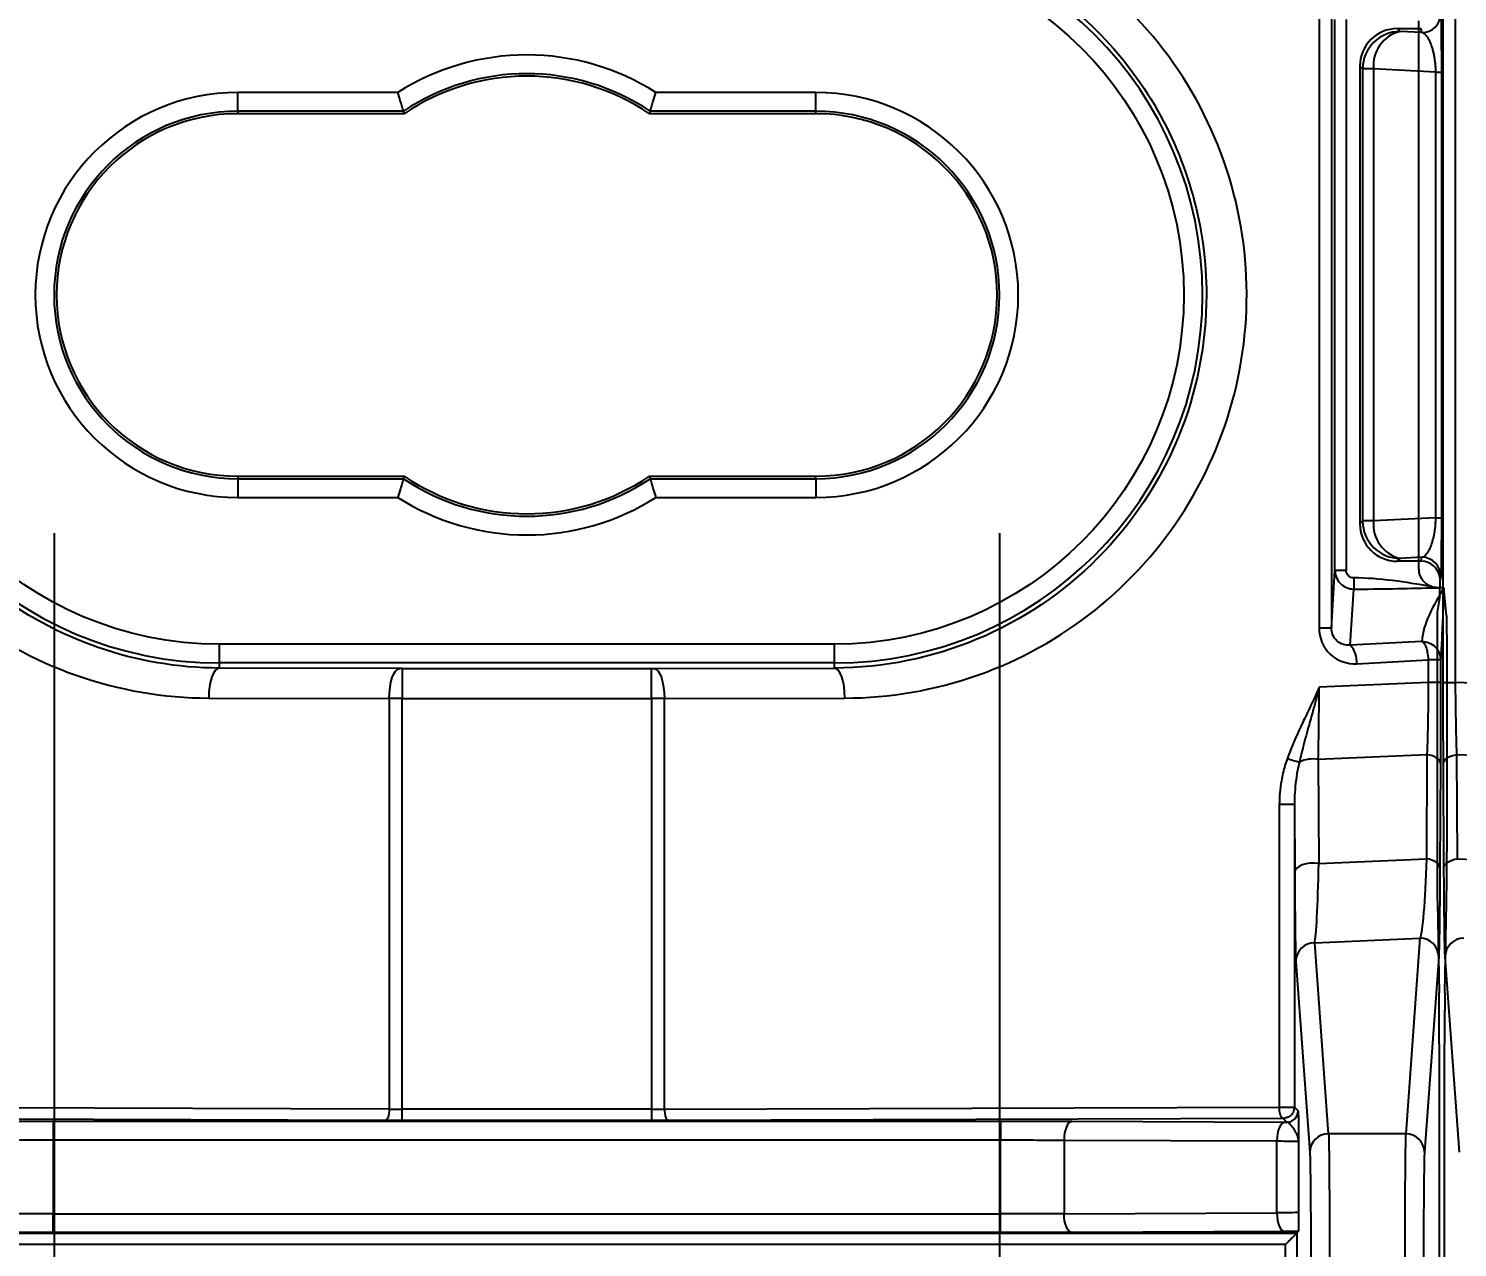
# Model space of a CAD drawing. Header units: inches. Extents: x 897.4 to 914.4, y -8.5 to 2.5.
# Drawn here: x 901.673 to 902.422, y -0.677 to -0.038 of the extents above; entities that cross this region are included whole.
import ezdxf

# ---------------------------------------------------------------- set-up
doc = ezdxf.new("R2010")
doc.units = ezdxf.units.IN
doc.header["$LTSCALE"] = 4
doc.header["$MEASUREMENT"] = 0
doc.layers.get('0').update_dxf_attribs({"linetype": 'CONTINUOUS'})
doc.layers.get('DEFPOINTS').update_dxf_attribs({"linetype": 'CONTINUOUS'})
doc.layers.add('DIMENSIONS', color=140, linetype='CONTINUOUS')
doc.styles.get("Standard").update_dxf_attribs({"font": 'romans.shx'})
doc.dimstyles.get("Standard").update_dxf_attribs({"dimtxt": 0.15, "dimasz": 0.18, "dimexe": 0.0625, "dimexo": 0.125, "dimgap": 0.0625, "dimtad": 0, "dimtih": 1, "dimtoh": 1, "dimzin": 0, "dimdsep": 46, "dimtxsty": 'Standard', "dimcen": 0.09, "dimadec": 0, "dimazin": 0, "dimtfac": 1, "dimtofl": 0, "dimtmove": 0, "dimatfit": 3, "dimfxl": 1, "dimtolj": 1, "dimtzin": 0, "dimarcsym": 0})

# ---------------------------------------------------------------- blocks, each defined once
blk = doc.blocks.new('*D10')
at = {"layer": 'DEFPOINTS', "color": 0}
for p in [(901.78238, -0.08265), (901.02507, -0.27281), (901.78238, -0.27281)]:
    blk.add_point(p, dxfattribs=at)
at = {"layer": 'DIMENSIONS', "color": 0, "lineweight": -2}
for p, q in [((901.02507, 0.09735), (901.02507, 0.27735)), ((901.65738, -0.08265), (900.96257, -0.08265)), ((901.65738, -0.27281), (900.96257, -0.27281)), ((901.02507, -0.45281), (901.02507, -0.63281)), ((901.02507, -0.63281), (900.84507, -0.63281))]:
    blk.add_line(p, q, dxfattribs=at)
at = {"layer": 'DIMENSIONS', "color": 0}
for points in [[(900.99507, 0.09735), (901.05507, 0.09735), (901.02507, -0.08265)], [(900.99507, -0.45281), (901.05507, -0.45281), (901.02507, -0.27281)]]:
    blk.add_solid(points, dxfattribs=at)
at = {"layer": 'DIMENSIONS', "color": 0, "char_height": 0.15, "attachment_point": 5}
for s, insert in [('\\A1;0.19', (900.53615, -0.49531)), ('\\A1;[4.8]', (900.53615, -0.8096))]:
    blk.add_mtext(s, dxfattribs=dict(at, insert=insert))
blk = doc.blocks.new('*D13')
at = {"layer": 'DEFPOINTS', "color": 0}
for p in [(901.68601, -0.17773), (902.1819, -0.17773), (901.68601, -2.29483)]:
    blk.add_point(p, dxfattribs=at)
at = {"layer": 'DIMENSIONS', "color": 0, "lineweight": -2}
for p, q in [((901.68601, -0.30273), (901.68601, -2.35733)), ((902.1819, -0.30273), (902.1819, -2.35733)), ((901.86601, -2.29483), (902.0019, -2.29483)), ((902.1819, -2.29483), (902.3619, -2.29483))]:
    blk.add_line(p, q, dxfattribs=at)
at = {"layer": 'DIMENSIONS', "color": 0}
for points in [[(901.86601, -2.26483), (901.86601, -2.32483), (901.68601, -2.29483)], [(902.0019, -2.26483), (902.0019, -2.32483), (902.1819, -2.29483)]]:
    blk.add_solid(points, dxfattribs=at)
at = {"layer": 'DIMENSIONS', "color": 0, "insert": (902.83154, -2.29483), "char_height": 0.15, "attachment_point": 5}
blk.add_mtext('\\A1;0.50\\P [12.6]', dxfattribs=at)

msp = doc.modelspace()

# ---------------------------------------------------------------- linework, layer by layer
for p, q in [((902.4146, -0.38098), (902.4146, 0.02552)), ((902.42108, -0.38098), (902.42108, 0.02552)), ((902.3495, -0.00314), (902.3495, -0.35231)), ((902.35597, -0.00314), (902.35597, -0.35231)), ((902.3578, -0.32218), (902.3578, -0.03327)), ((902.3637, -0.03327), (902.3637, -0.32218)), ((902.40186, -0.32144), (902.40186, -0.03402)), ((902.39048, -0.03804), (902.40308, -0.03801)), ((902.39048, -0.03804), (902.39198, -0.03953)), ((902.40343, -0.04013), (902.39198, -0.03953)), ((902.40343, -0.04013), (902.40308, -0.03801)), ((902.37086, -0.05773), (902.37232, -0.05919)), ((902.37086, -0.05773), (902.37086, -0.29773)), ((902.37806, -0.05919), (902.37232, -0.05919)), ((902.37232, -0.05919), (902.37232, -0.29626)), ((902.41075, -0.0609), (902.37806, -0.05919)), ((902.37806, -0.05919), (902.37806, -0.29626)), ((902.41075, -0.29455), (902.41075, -0.0609)), ((902.41075, -0.0609), (902.41363, -0.0609)), ((902.41363, -0.0609), (902.41363, -0.29455)), ((901.86636, -0.07151), (901.78238, -0.07151)), ((901.78238, -0.08136), (901.78238, -0.07151)), ((902.08553, -0.07151), (902.00155, -0.07151)), ((902.08553, -0.08136), (902.08553, -0.07151)), ((901.86929, -0.08136), (901.78238, -0.08136)), ((901.78238, -0.08136), (901.78238, -0.08265)), ((901.86968, -0.08265), (901.86929, -0.08136)), ((901.99862, -0.08136), (901.99822, -0.08265)), ((902.08553, -0.08136), (901.99862, -0.08136)), ((902.08553, -0.08265), (902.08553, -0.08136)), ((901.86968, -0.08265), (901.78238, -0.08265)), ((902.08553, -0.08265), (901.99822, -0.08265)), ((901.78238, -0.27281), (901.78238, -0.2741)), ((901.78238, -0.27281), (901.86968, -0.27281)), ((901.78238, -0.2741), (901.78238, -0.28394)), ((901.78238, -0.2741), (901.86929, -0.2741)), ((901.86929, -0.2741), (901.86968, -0.27281)), ((901.99822, -0.27281), (901.99862, -0.2741)), ((901.99822, -0.27281), (902.08553, -0.27281)), ((901.99862, -0.2741), (902.08553, -0.2741)), ((902.08553, -0.2741), (902.08553, -0.27281)), ((902.08553, -0.2741), (902.08553, -0.28394)), ((901.78238, -0.28394), (901.86636, -0.28394)), ((902.00155, -0.28394), (902.08553, -0.28394)), ((902.37086, -0.29773), (902.37232, -0.29626)), ((902.37806, -0.29626), (902.37232, -0.29626)), ((902.41075, -0.29455), (902.37806, -0.29626)), ((902.41075, -0.29455), (902.41363, -0.29455)), ((902.35597, -0.35231), (902.3578, -0.32218)), ((902.3637, -0.32218), (902.3578, -0.32218)), ((902.39198, -0.31592), (902.39048, -0.31742)), ((902.40308, -0.31744), (902.39048, -0.31742)), ((902.40343, -0.31532), (902.39198, -0.31592)), ((902.40308, -0.31744), (902.40343, -0.31532)), ((902.36764, -0.32616), (902.36764, -0.332)), ((902.41328, -0.32515), (902.41292, -0.32732)), ((902.36586, -0.3614), (902.36764, -0.332)), ((902.40836, -0.33069), (902.40836, -0.33135)), ((902.41284, -0.33569), (902.41144, -0.34407)), ((902.41494, -0.33127), (902.41168, -0.33127)), ((902.4164, -0.34599), (902.41494, -0.33127)), ((902.3495, -0.35231), (902.35597, -0.35231)), ((902.4034, -0.35943), (902.36586, -0.3614)), ((902.41136, -0.3539), (902.41136, -0.46978)), ((902.41648, -0.35579), (902.41648, -0.46978)), ((901.77253, -0.36088), (901.77253, -0.37073)), ((902.09537, -0.36088), (901.77253, -0.36088)), ((902.09537, -0.37073), (902.09537, -0.36088)), ((901.77253, -0.37073), (901.77253, -0.37343)), ((902.09537, -0.37073), (901.77253, -0.37073)), ((901.86718, -0.37373), (901.77253, -0.37343)), ((901.86852, -0.37373), (901.99938, -0.37373)), ((901.86852, -0.37373), (901.86852, -0.38948)), ((901.99938, -0.38948), (901.99938, -0.37373)), ((902.00072, -0.37373), (902.09537, -0.37343)), ((902.09537, -0.37343), (902.09537, -0.37073)), ((902.36922, -0.37114), (902.40677, -0.36917)), ((902.40677, -0.36917), (902.40677, -0.38098)), ((902.41324, -0.36917), (902.40677, -0.36917)), ((902.41324, -0.36917), (902.41324, -0.38098)), ((902.40677, -0.38098), (902.34955, -0.38347)), ((902.41324, -0.38098), (902.40677, -0.38098)), ((902.4146, -0.38098), (902.42108, -0.38098)), ((902.4783, -0.38347), (902.42108, -0.38098)), ((901.76715, -0.38918), (901.86179, -0.38948)), ((901.86179, -0.38948), (901.86179, -0.60476)), ((901.86852, -0.60477), (901.86852, -0.38948)), ((901.86852, -0.38948), (901.99938, -0.38948)), ((901.99938, -0.38948), (901.99938, -0.60477)), ((902.00611, -0.38948), (902.10075, -0.38918)), ((902.00611, -0.60476), (902.00611, -0.38948)), ((902.40607, -0.41886), (902.34906, -0.42134)), ((902.40607, -0.41886), (902.4058, -0.47346)), ((902.42204, -0.47346), (902.42177, -0.41886)), ((902.47879, -0.42134), (902.42177, -0.41886)), ((902.34906, -0.42134), (902.34933, -0.47592)), ((902.41314, -0.42356), (902.41287, -0.47816)), ((902.41498, -0.47816), (902.4147, -0.42356)), ((902.32861, -0.44495), (902.32861, -0.60373)), ((902.33653, -0.44495), (902.32861, -0.44495)), ((902.33653, -0.44495), (902.33653, -0.60373)), ((902.33653, -0.44495), (902.33671, -0.48062)), ((902.34933, -0.47592), (902.4058, -0.47346)), ((902.42204, -0.47346), (902.47851, -0.47592)), ((902.41151, -0.49654), (902.41239, -0.54379)), ((902.41545, -0.54379), (902.41633, -0.49654)), ((902.34718, -0.51752), (902.40239, -0.51511)), ((902.40239, -0.51511), (902.39492, -0.61765)), ((902.35448, -0.61765), (902.34718, -0.51752)), ((902.33734, -0.52729), (902.34464, -0.62742)), ((902.41223, -0.52489), (902.40476, -0.62742)), ((902.42308, -0.62742), (902.41561, -0.52489)), ((902.41254, -0.57055), (902.41254, -0.96845)), ((902.4153, -0.96845), (902.4153, -0.57055)), ((901.86179, -0.60476), (901.53929, -0.60373)), ((901.86852, -0.61068), (901.86852, -0.60477)), ((901.99938, -0.60477), (901.86852, -0.60477)), ((901.99938, -0.60477), (901.99938, -0.61068)), ((902.00611, -0.60476), (902.32861, -0.60373)), ((902.32861, -0.60373), (902.33653, -0.60373)), ((902.33653, -0.60373), (902.33853, -0.60573)), ((901.85977, -0.61066), (901.53728, -0.60964)), ((901.68546, -0.6111), (902.18244, -0.6111)), ((901.68546, -0.6111), (901.68546, -0.62094)), ((901.99938, -0.61068), (901.86852, -0.61068)), ((902.33063, -0.60964), (902.00813, -0.61066)), ((902.18244, -0.6111), (902.18244, -0.62094)), ((902.21988, -0.61117), (902.33155, -0.61163)), ((902.33262, -0.61163), (902.33063, -0.60964)), ((902.33155, -0.61163), (902.33262, -0.61163)), ((901.68546, -0.62094), (901.68546, -0.65971)), ((901.68546, -0.62094), (902.18244, -0.62094)), ((902.18244, -0.65971), (902.18244, -0.62094)), ((902.21572, -0.62102), (902.32739, -0.62147)), ((902.21572, -0.62102), (902.21572, -0.65964)), ((902.32739, -0.65918), (902.32739, -0.62147)), ((902.33875, -0.6217), (902.33875, -0.65895)), ((902.39492, -0.61765), (902.35448, -0.61765)), ((902.21572, -0.65964), (902.32739, -0.65918)), ((901.68546, -0.66955), (901.68546, -0.65971)), ((901.68546, -0.65971), (902.18244, -0.65971)), ((902.18244, -0.66955), (902.18244, -0.65971)), ((901.53607, -0.6698), (902.33774, -0.6698)), ((902.18244, -0.66955), (901.68546, -0.66955)), ((902.33155, -0.66902), (902.21988, -0.66948)), ((902.33856, -0.66898), (902.33774, -0.6698)), ((902.33774, -0.6698), (902.33774, -1.01971)), ((902.33184, -0.67571), (901.53607, -0.67571)), ((902.33184, -1.01971), (902.33184, -0.67571))]:
    msp.add_line(p, q)
at = {"flags": 128}
for points in [[(901.77253, -0.37343), (901.77149, -0.37376), (901.77048, -0.37467), (901.76956, -0.37613), (901.76874, -0.37809), (901.76807, -0.38047), (901.76757, -0.38318), (901.76726, -0.38612), (901.76715, -0.38918)], [(901.86179, -0.38948), (901.8619, -0.38642), (901.86221, -0.38348), (901.86272, -0.38077), (901.86339, -0.37839), (901.8642, -0.37643), (901.86513, -0.37497), (901.86613, -0.37406), (901.86718, -0.37373)], [(902.00072, -0.37373), (902.00177, -0.37406), (902.00278, -0.37497), (902.0037, -0.37643), (902.00452, -0.37839), (902.00519, -0.38077), (902.00569, -0.38348), (902.006, -0.38642), (902.00611, -0.38948)], [(902.10075, -0.38918), (902.10064, -0.38612), (902.10033, -0.38318), (902.09983, -0.38047), (902.09916, -0.37809), (902.09835, -0.37613), (902.09742, -0.37467), (902.09641, -0.37376), (902.09537, -0.37343)], [(902.41314, -0.42356), (902.413, -0.42278), (902.41262, -0.42202), (902.412, -0.4213), (902.41116, -0.42063), (902.41011, -0.42004), (902.4089, -0.41954), (902.40754, -0.41914), (902.40607, -0.41886)], [(902.4147, -0.42356), (902.41484, -0.42278), (902.41522, -0.42202), (902.41584, -0.4213), (902.41669, -0.42063), (902.41773, -0.42004), (902.41894, -0.41954), (902.4203, -0.41914), (902.42177, -0.41886)], [(902.34933, -0.47592), (902.34709, -0.47573), (902.34483, -0.47581), (902.34265, -0.47615), (902.34069, -0.47672), (902.33903, -0.4775), (902.33778, -0.47844), (902.33699, -0.4795), (902.33671, -0.48062)], [(902.41287, -0.47816), (902.41273, -0.47738), (902.41235, -0.47662), (902.41172, -0.4759), (902.41088, -0.47523), (902.40984, -0.47464), (902.40862, -0.47414), (902.40727, -0.47374), (902.4058, -0.47346)], [(902.41498, -0.47816), (902.41511, -0.47738), (902.4155, -0.47662), (902.41612, -0.4759), (902.41696, -0.47523), (902.418, -0.47464), (902.41922, -0.47414), (902.42058, -0.47374), (902.42204, -0.47346)], [(901.86179, -0.60476), (901.86175, -0.60591), (901.86163, -0.60701), (901.86145, -0.60803), (901.86119, -0.60892), (901.86089, -0.60965), (901.86054, -0.6102), (901.86016, -0.61054), (901.85977, -0.61066)], [(902.00611, -0.60476), (902.00615, -0.60591), (902.00627, -0.60701), (902.00646, -0.60803), (902.00671, -0.60892), (902.00701, -0.60965), (902.00736, -0.6102), (902.00774, -0.61054), (902.00813, -0.61066)], [(902.21988, -0.61117), (902.21907, -0.61138), (902.21829, -0.61195), (902.21758, -0.61286), (902.21695, -0.61408), (902.21643, -0.61557), (902.21604, -0.61727), (902.2158, -0.61911), (902.21572, -0.62102)], [(902.33155, -0.61163), (902.33074, -0.61183), (902.32996, -0.6124), (902.32925, -0.61331), (902.32862, -0.61454), (902.3281, -0.61603), (902.32771, -0.61772), (902.32747, -0.61956), (902.32739, -0.62147)], [(902.32739, -0.65918), (902.32747, -0.66109), (902.32771, -0.66293), (902.3281, -0.66463), (902.32862, -0.66611), (902.32925, -0.66734), (902.32996, -0.66825), (902.33074, -0.66882), (902.33155, -0.66902)], [(902.21988, -0.66948), (902.21907, -0.66928), (902.21829, -0.66871), (902.21758, -0.66779), (902.21695, -0.66657), (902.21643, -0.66508), (902.21604, -0.66338), (902.2158, -0.66155), (902.21572, -0.65964)]]:
    msp.add_lwpolyline(points, dxfattribs=at)
for centre, radius, start, end in [((901.77253, -0.17773), 0.193, 90, 270), ((902.09537, -0.17773), 0.193, 270, 90), ((902.40344, -0.03029), 0.00984, 269.99231, 359.93101), ((902.39204, -0.05925), 0.01972, 90.18343, 179.81646), ((902.39637, -0.0574), 0.0184, 103.8066, 185.59037), ((901.93395, -0.17773), 0.11606, 56.13822, 123.86178), ((901.93395, -0.17773), 0.11477, 55.9428, 124.0572), ((901.78238, -0.17773), 0.09637, 90, 270), ((902.08553, -0.17773), 0.09637, 270, 90), ((901.78238, -0.17773), 0.09508, 90, 270), ((902.08553, -0.17773), 0.09508, 0, 90), ((902.08553, -0.17773), 0.09508, 270, 0), ((901.93395, -0.17773), 0.11606, 236.13822, 303.86178), ((901.93395, -0.17773), 0.11477, 235.9428, 304.0572), ((902.39204, -0.2962), 0.01972, 180.18365, 269.81646), ((902.39637, -0.29806), 0.0184, 174.40963, 256.1934), ((902.40344, -0.32516), 0.00984, 0.06905, 90.00742), ((902.35688, -0.36995), 0.0124, 354.50836, 43.6167), ((902.34727, -0.38622), 0.03738, 247.28708, 257.4401), ((902.34633, -0.43828), 0.01716, 80.87416, 114.7975), ((902.40241, -0.52493), 0.00982, 0.27341, 90.13251), ((902.42543, -0.52493), 0.00982, 89.86754, 179.72686), ((902.34716, -0.52734), 0.00982, 89.8674, 179.72673), ((902.33262, -0.60573), 0.00591, 270.00519, 359.99477), ((902.35445, -0.62747), 0.00982, 89.86738, 179.72674), ((902.39494, -0.62747), 0.00982, 0.27321, 90.13262)]:
    msp.add_arc(centre, radius, start, end)
for centre, major_axis, ratio, start_param, end_param in [((902.39054, -0.05775), (-0.00453, 0.01919), 0.997962, 6.053705, 7.621762), ((902.39054, -0.29771), (0.00453, 0.01919), 0.997962, 1.803016, 3.371073), ((902.40308, -0.3273), (-0.00336, 0.00927), 0.997866, 4.511272, 5.93383), ((902.41283, -0.32586), (0, 0.00984), 0.00873, 3.193969, 4.563873), ((902.41145, -0.3539), (0, 0.00984), 0.008727, 0.05236, 1.570796), ((902.4164, -0.35579), (0, 0.00984), 0.008727, 4.712389, 6.195919), ((902.41162, -0.46978), (0, 0.02953), 0.008727, 1.570796, 2.70526), ((902.41623, -0.46978), (0, 0.02953), 0.008727, 3.577925, 4.712389), ((902.41228, -0.57055), (0, 0.02953), 0.008727, 4.712389, 5.846853), ((902.41556, -0.57055), (0, 0.02953), 0.008727, 0.436332, 1.570796)]:
    msp.add_ellipse(centre, major_axis=major_axis, ratio=ratio, start_param=start_param, end_param=end_param)
for points, knots in [([(901.67466, 0.0121), (901.65345, 0.00168), (901.634, -0.01231), (901.60078, -0.04594), (901.58702, -0.06555), (901.56672, -0.10823), (901.56018, -0.13129), (901.55505, -0.17827), (901.55646, -0.20219), (901.56708, -0.24825), (901.57628, -0.27037), (901.60146, -0.31037), (901.61742, -0.32824), (901.65436, -0.35772), (901.67532, -0.36934), (901.7199, -0.38503), (901.74351, -0.3891), (901.76715, -0.38918)], [0, 0, 0, 0, 0.125, 0.125, 0.25, 0.25, 0.375, 0.375, 0.5, 0.5, 0.625, 0.625, 0.75, 0.75, 0.875, 0.875, 1, 1, 1, 1]), ([(902.10075, -0.38918), (902.12439, -0.3891), (902.148, -0.38503), (902.19258, -0.36934), (902.21354, -0.35772), (902.25048, -0.32824), (902.26645, -0.31037), (902.29163, -0.27037), (902.30083, -0.24825), (902.31144, -0.20219), (902.31285, -0.17827), (902.30772, -0.13129), (902.30118, -0.10823), (902.28088, -0.06555), (902.26712, -0.04594), (902.23391, -0.01231), (902.21446, 0.00168), (902.19324, 0.0121)], [0, 0, 0, 0, 0.125, 0.125, 0.25, 0.25, 0.375, 0.375, 0.5, 0.5, 0.625, 0.625, 0.75, 0.75, 0.875, 0.875, 1, 1, 1, 1]), ([(901.77253, -0.36088), (901.67145, -0.36088), (901.58938, -0.27881), (901.58938, -0.07664), (901.67145, 0.00543), (901.77253, 0.00543)], [0, 0, 0, 0, 0.5, 0.5, 1, 1, 1, 1]), ([(901.77253, -0.37343), (901.751, -0.37336), (901.72949, -0.3697), (901.6888, -0.35561), (901.66964, -0.34517), (901.63572, -0.31866), (901.62097, -0.30258), (901.59747, -0.26651), (901.58873, -0.24651), (901.57818, -0.20478), (901.5764, -0.18303), (901.57994, -0.14013), (901.5853, -0.11898), (901.60255, -0.07954), (901.61447, -0.06126), (901.64357, -0.02954), (901.66077, -0.01611), (901.67968, -0.00582)], [0, 0, 0, 0, 0.125, 0.125, 0.25, 0.25, 0.375, 0.375, 0.5, 0.5, 0.625, 0.625, 0.75, 0.75, 0.875, 0.875, 1, 1, 1, 1]), ([(902.18822, -0.00582), (902.20359, -0.01418), (902.21783, -0.02461), (902.24303, -0.04887), (902.25399, -0.06271), (902.28081, -0.10781), (902.29041, -0.14275), (902.2904, -0.17773)], [0, 0, 0, 0, 0.25, 0.25, 0.5, 0.5, 1, 1, 1, 1]), ([(902.41328, -0.0303), (902.41329, -0.0304), (902.41331, -0.03058), (902.41334, -0.03116), (902.41338, -0.03198), (902.41342, -0.03342), (902.41347, -0.03586), (902.41353, -0.03981), (902.41357, -0.04454), (902.41361, -0.04981), (902.41363, -0.05533), (902.41363, -0.05907), (902.41363, -0.0609)], [0, 0, 0, 0, 0.070121, 0.139389, 0.208105, 0.276574, 0.41912, 0.554505, 0.680851, 0.798724, 0.90123, 1, 1, 1, 1]), ([(902.41075, -0.0609), (902.41073, -0.06021), (902.41069, -0.0588), (902.41052, -0.0567), (902.41028, -0.0546), (902.40996, -0.05254), (902.40956, -0.05053), (902.40908, -0.04862), (902.40838, -0.04641), (902.40737, -0.04405), (902.40619, -0.04215), (902.40483, -0.04071), (902.40395, -0.04035), (902.40343, -0.04013)], [0, 0, 0, 0, 0.04717, 0.096802, 0.14995, 0.207476, 0.270061, 0.338234, 0.412407, 0.54425, 0.702531, 0.825216, 1, 1, 1, 1]), ([(902.00155, -0.07151), (901.98135, -0.05866), (901.9579, -0.05183), (901.91001, -0.05183), (901.88656, -0.05866), (901.86636, -0.07151)], [0, 0, 0, 0, 0.5, 0.5, 1, 1, 1, 1]), ([(901.86929, -0.08136), (901.86927, -0.08132), (901.86925, -0.08124), (901.86907, -0.08066), (901.86879, -0.07972), (901.86833, -0.07819), (901.86751, -0.07553), (901.86679, -0.07301), (901.86636, -0.07151)], [0, 0, 0, 0, 0.118268, 0.240943, 0.368387, 0.500922, 0.704299, 1, 1, 1, 1]), ([(901.99862, -0.08136), (901.99863, -0.08132), (901.99865, -0.08124), (901.99882, -0.08066), (901.99911, -0.07973), (901.99956, -0.07824), (902.00032, -0.0756), (902.00108, -0.07308), (902.00155, -0.07151)], [0, 0, 0, 0, 0.1170319, 0.239309, 0.3671947, 0.5010354, 0.6896511, 1, 1, 1, 1]), ([(902.2904, -0.17773), (902.29039, -0.20329), (902.28533, -0.22883), (902.26581, -0.27608), (902.25136, -0.29775), (902.21528, -0.33397), (902.19365, -0.34849), (902.14647, -0.36819), (902.12094, -0.37334), (902.09537, -0.37343)], [0, 0, 0, 0, 0.25, 0.25, 0.5, 0.5, 0.75, 0.75, 1, 1, 1, 1]), ([(901.86929, -0.2741), (901.86927, -0.27414), (901.86925, -0.27422), (901.86908, -0.27479), (901.8688, -0.27573), (901.86834, -0.27721), (901.86758, -0.27986), (901.86683, -0.28238), (901.86636, -0.28394)], [0, 0, 0, 0, 0.117039, 0.239325, 0.367221, 0.501073, 0.689672, 1, 1, 1, 1]), ([(901.99862, -0.2741), (901.99863, -0.27414), (901.99866, -0.27422), (901.99883, -0.2748), (901.99912, -0.27573), (901.99957, -0.27727), (902.00039, -0.27992), (902.00112, -0.28245), (902.00155, -0.28394)], [0, 0, 0, 0, 0.118276, 0.24096, 0.368414, 0.500959, 0.704321, 1, 1, 1, 1]), ([(901.86636, -0.28394), (901.88656, -0.2968), (901.91001, -0.30363), (901.9579, -0.30363), (901.98135, -0.2968), (902.00155, -0.28394)], [0, 0, 0, 0, 0.5, 0.5, 1, 1, 1, 1]), ([(902.40343, -0.31532), (902.4038, -0.31519), (902.40445, -0.31495), (902.40533, -0.3142), (902.40632, -0.3131), (902.40737, -0.3114), (902.40852, -0.30872), (902.40943, -0.30561), (902.41012, -0.30208), (902.41061, -0.29838), (902.4107, -0.29578), (902.41075, -0.29455)], [0, 0, 0, 0, 0.12241, 0.221656, 0.297743, 0.456092, 0.588057, 0.713854, 0.82221, 0.916088, 1, 1, 1, 1]), ([(902.41363, -0.29455), (902.41363, -0.29547), (902.41363, -0.2973), (902.41363, -0.30002), (902.41362, -0.3027), (902.4136, -0.3064), (902.41357, -0.31091), (902.41353, -0.31563), (902.41347, -0.3196), (902.41341, -0.3225), (902.41334, -0.32447), (902.4133, -0.32492), (902.41328, -0.32515)], [0, 0, 0, 0, 0.049287, 0.09878, 0.149298, 0.201609, 0.319076, 0.445772, 0.580738, 0.723638, 0.860518, 1, 1, 1, 1]), ([(902.3578, -0.32218), (902.3578, -0.32476), (902.35886, -0.32731), (902.3625, -0.33094), (902.36505, -0.332), (902.36764, -0.332)], [0, 0, 0, 0, 0.5, 0.5, 1, 1, 1, 1]), ([(902.36764, -0.32616), (902.3666, -0.32616), (902.36558, -0.32573), (902.36413, -0.32426), (902.3637, -0.32323), (902.3637, -0.32218)], [0, 0, 0, 0, 0.5, 0.5, 1, 1, 1, 1]), ([(902.40836, -0.33069), (902.40779, -0.33045), (902.40663, -0.32997), (902.40509, -0.32881), (902.40375, -0.32735), (902.4027, -0.32559), (902.402, -0.32358), (902.40191, -0.32216), (902.40186, -0.32144)], [0, 0, 0, 0, 0.153652, 0.312437, 0.476413, 0.645635, 0.820149, 1, 1, 1, 1]), ([(902.41494, -0.33127), (902.41475, -0.33602), (902.41447, -0.34314), (902.41409, -0.35228), (902.4138, -0.35871), (902.41351, -0.36449), (902.41333, -0.36765), (902.41324, -0.36917)], [0, 0, 0, 0, 0.333701, 0.500437, 0.679376, 0.845878, 1, 1, 1, 1]), ([(902.3495, -0.35231), (902.3495, -0.35753), (902.35162, -0.36257), (902.35892, -0.36954), (902.36404, -0.37141), (902.36922, -0.37114)], [0, 0, 0, 0, 0.5, 0.5, 1, 1, 1, 1]), ([(902.36586, -0.3614), (902.36325, -0.36167), (902.36069, -0.36085), (902.35703, -0.35749), (902.35597, -0.35498), (902.35597, -0.35231)], [0, 0, 0, 0, 0.5, 0.5, 1, 1, 1, 1]), ([(902.4034, -0.35943), (902.40354, -0.3595), (902.40391, -0.3597), (902.4045, -0.36032), (902.40511, -0.36135), (902.40572, -0.36281), (902.40642, -0.36538), (902.40664, -0.36774), (902.40677, -0.36917)], [0, 0, 0, 0, 0.088541, 0.242238, 0.353509, 0.501157, 0.697249, 1, 1, 1, 1]), ([(902.4034, -0.35943), (902.40572, -0.35943), (902.40843, -0.36039), (902.41228, -0.36419), (902.41324, -0.36688), (902.41324, -0.36917)], [0, 0, 0, 0, 0.5, 0.5, 1, 1, 1, 1]), ([(901.99938, -0.37373), (901.99961, -0.37373), (902.00007, -0.37373), (902.0005, -0.37373), (902.00072, -0.37373)], [0, 0, 0, 0, 0.499999, 1, 1, 1, 1]), ([(902.41324, -0.38098), (902.41324, -0.38283), (902.41324, -0.38652), (902.41324, -0.39203), (902.41323, -0.3975), (902.41321, -0.40473), (902.41319, -0.41363), (902.41316, -0.42024), (902.41314, -0.42356)], [0, 0, 0, 0, 0.124151, 0.2480603, 0.3722753, 0.4973393, 0.7476609, 1, 1, 1, 1]), ([(902.4147, -0.42356), (902.41469, -0.42191), (902.41468, -0.41863), (902.41466, -0.41351), (902.41464, -0.40828), (902.41462, -0.40117), (902.4146, -0.39207), (902.4146, -0.38467), (902.4146, -0.38098)], [0, 0, 0, 0, 0.126568, 0.252227, 0.377502, 0.502924, 0.751835, 1, 1, 1, 1]), ([(902.34955, -0.38347), (902.34883, -0.38508), (902.34725, -0.38863), (902.34435, -0.39478), (902.34054, -0.40273), (902.33639, -0.41152), (902.33393, -0.41788), (902.33284, -0.4207)], [0, 0, 0, 0, 0.12927, 0.28566, 0.499957, 0.778242, 1, 1, 1, 1]), ([(902.34955, -0.38347), (902.34914, -0.38507), (902.34818, -0.38888), (902.3464, -0.39549), (902.34395, -0.40427), (902.34135, -0.41353), (902.33979, -0.42), (902.33914, -0.42271)], [0, 0, 0, 0, 0.119364, 0.285673, 0.500319, 0.79053, 1, 1, 1, 1]), ([(902.33284, -0.4207), (902.3324, -0.42197), (902.33153, -0.42454), (902.3305, -0.42854), (902.32953, -0.4333), (902.32877, -0.43879), (902.32866, -0.44291), (902.32861, -0.44495)], [0, 0, 0, 0, 0.16352, 0.330285, 0.500906, 0.753447, 1, 1, 1, 1]), ([(902.33914, -0.42271), (902.33881, -0.42418), (902.338, -0.4278), (902.33714, -0.43367), (902.33661, -0.43963), (902.33656, -0.44339), (902.33653, -0.44495)], [0, 0, 0, 0, 0.203038, 0.501004, 0.793026, 1, 1, 1, 1]), ([(902.34718, -0.51752), (902.34759, -0.51591), (902.34801, -0.51124), (902.34875, -0.49682), (902.34908, -0.48709), (902.34933, -0.47592)], [0, 0, 0, 0, 0.5, 0.5, 1, 1, 1, 1]), ([(902.4058, -0.47346), (902.40543, -0.48464), (902.40491, -0.49437), (902.40373, -0.50881), (902.40307, -0.51349), (902.40239, -0.51511)], [0, 0, 0, 0, 0.5, 0.5, 1, 1, 1, 1]), ([(902.41287, -0.47816), (902.41286, -0.4797), (902.41284, -0.48277), (902.41282, -0.48717), (902.41279, -0.4914), (902.41274, -0.49688), (902.41268, -0.50326), (902.4126, -0.50994), (902.41252, -0.51557), (902.41243, -0.51995), (902.41233, -0.5232), (902.41227, -0.52432), (902.41223, -0.52489)], [0, 0, 0, 0, 0.06012, 0.12029, 0.180725, 0.241638, 0.367325, 0.494176, 0.6216, 0.749909, 0.874785, 1, 1, 1, 1]), ([(902.41561, -0.52489), (902.41559, -0.52463), (902.41556, -0.52413), (902.41551, -0.52299), (902.41547, -0.52157), (902.4154, -0.51925), (902.41533, -0.51557), (902.41524, -0.50995), (902.41516, -0.50327), (902.41509, -0.49565), (902.41503, -0.48732), (902.41499, -0.48121), (902.41498, -0.47816)], [0, 0, 0, 0, 0.062682, 0.125145, 0.187583, 0.250188, 0.378263, 0.505924, 0.632544, 0.758465, 0.879649, 1, 1, 1, 1]), ([(902.33671, -0.48062), (902.33677, -0.49318), (902.33687, -0.5041), (902.33708, -0.52027), (902.33721, -0.5255), (902.33734, -0.52729)], [0, 0, 0, 0, 0.5, 0.5, 1, 1, 1, 1]), ([(902.33063, -0.60964), (902.3306, -0.60964), (902.33049, -0.60963), (902.33018, -0.60952), (902.32974, -0.6091), (902.32923, -0.60812), (902.32873, -0.60622), (902.32866, -0.60468), (902.32861, -0.60373)], [0, 0, 0, 0, 0.036242, 0.134591, 0.241314, 0.500885, 0.694685, 1, 1, 1, 1]), ([(902.33653, -0.60373), (902.33649, -0.60425), (902.33642, -0.6052), (902.33593, -0.60641), (902.33538, -0.60728), (902.33446, -0.60833), (902.33322, -0.60915), (902.3319, -0.60952), (902.33127, -0.60961), (902.33091, -0.60964), (902.33073, -0.60964), (902.33063, -0.60964)], [0, 0, 0, 0, 0.167515, 0.306819, 0.417844, 0.500535, 0.759523, 0.883187, 0.942553, 0.965773, 1, 1, 1, 1]), ([(902.33853, -0.60573), (902.33853, -0.60578), (902.33855, -0.60587), (902.33858, -0.60654), (902.3386, -0.60759), (902.33863, -0.60906), (902.33865, -0.61091), (902.33868, -0.61325), (902.33871, -0.61681), (902.33874, -0.61977), (902.33875, -0.6217)], [0, 0, 0, 0, 0.092854, 0.187644, 0.286037, 0.389528, 0.499402, 0.615869, 0.749527, 1, 1, 1, 1]), ([(901.64803, -0.61117), (901.64972, -0.61117), (901.6531, -0.61115), (901.65832, -0.61114), (901.6636, -0.61113), (901.66896, -0.61111), (901.67439, -0.61111), (901.6799, -0.6111), (901.6836, -0.6111), (901.68546, -0.6111)], [0, 0, 0, 0, 0.144264, 0.287125, 0.429137, 0.570865, 0.712876, 0.855736, 1, 1, 1, 1]), ([(901.86852, -0.61068), (901.86753, -0.61068), (901.86555, -0.61068), (901.8626, -0.61067), (901.86072, -0.61067), (901.85977, -0.61066)], [0, 0, 0, 0, 0.3340944, 0.6659046, 1, 1, 1, 1]), ([(902.00813, -0.61066), (902.00718, -0.61067), (902.0053, -0.61067), (902.00235, -0.61068), (902.00037, -0.61068), (901.99938, -0.61068)], [0, 0, 0, 0, 0.334095, 0.665906, 1, 1, 1, 1]), ([(902.18244, -0.6111), (902.1843, -0.6111), (902.188, -0.6111), (902.19351, -0.61111), (902.19894, -0.61111), (902.2043, -0.61113), (902.20958, -0.61114), (902.2148, -0.61115), (902.21818, -0.61117), (902.21988, -0.61117)], [0, 0, 0, 0, 0.144264, 0.287124, 0.429135, 0.570863, 0.712875, 0.855736, 1, 1, 1, 1]), ([(902.33875, -0.6217), (902.33871, -0.62119), (902.33864, -0.62014), (902.33815, -0.61858), (902.33742, -0.61706), (902.3365, -0.61551), (902.33549, -0.61409), (902.33443, -0.61284), (902.33346, -0.61187), (902.33289, -0.61171), (902.33262, -0.61163)], [0, 0, 0, 0, 0.123292, 0.249217, 0.378297, 0.499601, 0.63065, 0.749964, 0.879678, 1, 1, 1, 1]), ([(902.32739, -0.62147), (902.33074, -0.62149), (902.33363, -0.62152), (902.33762, -0.62161), (902.33872, -0.62165), (902.33875, -0.6217)], [0, 0, 0, 0, 0.5, 0.5, 1, 1, 1, 1]), ([(902.35448, -0.61765), (902.35449, -0.61792), (902.35452, -0.61845), (902.35456, -0.61977), (902.3546, -0.62142), (902.35464, -0.62342), (902.35468, -0.62574), (902.35471, -0.62834), (902.35474, -0.6312), (902.35477, -0.63429), (902.3548, -0.63759), (902.35483, -0.64106), (902.35485, -0.64469), (902.35487, -0.64844), (902.3549, -0.65229), (902.35492, -0.65623), (902.35493, -0.66022), (902.35495, -0.66425), (902.35496, -0.6683), (902.35497, -0.67235), (902.35498, -0.67638), (902.35499, -0.68038), (902.355, -0.68433), (902.355, -0.68823), (902.35501, -0.69205), (902.35501, -0.69458), (902.35501, -0.69583)], [0, 0, 0, 0, 0.050554, 0.100335, 0.149343, 0.197578, 0.245041, 0.291731, 0.337648, 0.382793, 0.427164, 0.470763, 0.513589, 0.555643, 0.596923, 0.637431, 0.677166, 0.716128, 0.754317, 0.791733, 0.828376, 0.864247, 0.899344, 0.933669, 0.967221, 1, 1, 1, 1]), ([(902.39492, -0.61765), (902.39485, -0.61878), (902.39478, -0.62165), (902.39465, -0.63048), (902.39459, -0.63644), (902.39449, -0.65069), (902.39446, -0.65897), (902.3944, -0.67678), (902.39439, -0.6863), (902.39439, -0.69583)], [0, 0, 0, 0, 0.25, 0.25, 0.5, 0.5, 0.75, 0.75, 1, 1, 1, 1]), ([(902.34464, -0.62742), (902.34471, -0.62841), (902.34478, -0.63092), (902.34491, -0.63865), (902.34497, -0.64387), (902.34506, -0.65633), (902.3451, -0.66358), (902.34515, -0.67916), (902.34517, -0.68749), (902.34517, -0.69583)], [0, 0, 0, 0, 0.25, 0.25, 0.5, 0.5, 0.75, 0.75, 1, 1, 1, 1]), ([(902.40476, -0.62742), (902.40475, -0.62764), (902.40472, -0.62809), (902.40468, -0.62918), (902.40464, -0.63057), (902.4046, -0.6323), (902.40454, -0.63547), (902.40447, -0.64095), (902.40438, -0.64983), (902.40432, -0.66029), (902.40427, -0.67056), (902.40425, -0.67983), (902.40424, -0.68777), (902.40423, -0.69314), (902.40423, -0.69583)], [0, 0, 0, 0, 0.048542, 0.09674, 0.144834, 0.193065, 0.241671, 0.370757, 0.500048, 0.629132, 0.758422, 0.839089, 0.919244, 1, 1, 1, 1]), ([(902.33875, -0.65895), (902.33872, -0.659), (902.33762, -0.65905), (902.33363, -0.65913), (902.33074, -0.65916), (902.32739, -0.65918)], [0, 0, 0, 0, 0.5, 0.5, 1, 1, 1, 1]), ([(902.33875, -0.65895), (902.33874, -0.66032), (902.33871, -0.66268), (902.33867, -0.66562), (902.33863, -0.6675), (902.3386, -0.66872), (902.33857, -0.6689), (902.33856, -0.66898)], [0, 0, 0, 0, 0.290961, 0.498709, 0.682047, 0.847745, 1, 1, 1, 1]), ([(901.68546, -0.66955), (901.6836, -0.66955), (901.6799, -0.66955), (901.67439, -0.66955), (901.66896, -0.66954), (901.6636, -0.66953), (901.65832, -0.66951), (901.6531, -0.6695), (901.64972, -0.66948), (901.64803, -0.66948)], [0, 0, 0, 0, 0.144264, 0.287124, 0.429135, 0.570863, 0.712875, 0.855736, 1, 1, 1, 1]), ([(902.21988, -0.66948), (902.21818, -0.66948), (902.2148, -0.6695), (902.20958, -0.66951), (902.2043, -0.66953), (902.19894, -0.66954), (902.19351, -0.66955), (902.188, -0.66955), (902.1843, -0.66955), (902.18244, -0.66955)], [0, 0, 0, 0, 0.144264, 0.287125, 0.429137, 0.570865, 0.712876, 0.855736, 1, 1, 1, 1]), ([(902.33856, -0.66898), (902.33747, -0.66899), (902.3353, -0.66901), (902.3328, -0.66902), (902.33155, -0.66902)], [0, 0, 0, 0, 0.500001, 1, 1, 1, 1]), ([(902.33184, -0.67571), (902.33231, -0.67524), (902.33319, -0.67437), (902.33437, -0.67321), (902.33528, -0.67228), (902.33632, -0.67122), (902.33743, -0.67013), (902.33764, -0.6699), (902.33774, -0.6698)], [0, 0, 0, 0, 0.178909, 0.331072, 0.456612, 0.555768, 0.796536, 1, 1, 1, 1])]:
    msp.add_open_spline(points, degree=3, knots=knots)
for points in [[(902.09537, 0.00543), (902.19646, 0.00543), (902.27853, -0.07664), (902.27853, -0.17773)], [(901.78238, -0.07151), (901.72376, -0.07151), (901.67616, -0.11911), (901.67616, -0.17773)], [(902.19174, -0.17773), (902.19174, -0.11911), (902.14415, -0.07151), (902.08553, -0.07151)], [(901.67616, -0.17773), (901.67616, -0.23635), (901.72376, -0.28394), (901.78238, -0.28394)], [(902.08553, -0.28394), (902.14415, -0.28394), (902.19174, -0.23635), (902.19174, -0.17773)], [(902.27853, -0.17773), (902.27853, -0.27881), (902.19646, -0.36088), (902.09537, -0.36088)], [(902.40836, -0.33069), (902.39479, -0.32834), (902.38121, -0.32616), (902.36764, -0.32616)], [(902.41281, -0.32586), (902.41288, -0.32634), (902.41292, -0.32684), (902.41292, -0.32732)], [(902.36764, -0.332), (902.38121, -0.332), (902.39479, -0.33169), (902.40836, -0.33135)], [(902.41494, -0.33127), (902.40945, -0.34066), (902.40397, -0.35004), (902.4034, -0.35943)], [(902.41168, -0.33127), (902.41057, -0.33127), (902.4094, -0.33107), (902.40836, -0.33069)], [(902.40836, -0.33135), (902.40945, -0.33132), (902.41058, -0.33127), (902.41168, -0.33127)], [(901.86852, -0.37373), (901.86807, -0.37373), (901.86761, -0.37373), (901.86718, -0.37373)], [(902.40677, -0.38098), (902.4067, -0.39411), (902.40646, -0.40722), (902.40607, -0.41886)], [(902.42177, -0.41886), (902.42138, -0.40722), (902.42114, -0.39411), (902.42108, -0.38098)], [(901.86852, -0.38948), (901.86623, -0.38948), (901.86394, -0.38948), (901.86179, -0.38948)], [(902.00611, -0.38948), (902.00396, -0.38948), (902.00167, -0.38948), (901.99938, -0.38948)], [(902.34906, -0.42134), (902.34931, -0.40971), (902.34948, -0.3966), (902.34955, -0.38347)], [(901.86179, -0.60476), (901.86394, -0.60476), (901.86623, -0.60477), (901.86852, -0.60477)], [(901.99938, -0.60477), (902.00167, -0.60477), (902.00396, -0.60476), (902.00611, -0.60476)], [(901.65219, -0.62102), (901.66257, -0.62097), (901.674, -0.62094), (901.68546, -0.62094)], [(902.18244, -0.62094), (902.1939, -0.62094), (902.20533, -0.62097), (902.21572, -0.62102)], [(901.68546, -0.65971), (901.674, -0.65971), (901.66257, -0.65968), (901.65219, -0.65964)], [(902.21572, -0.65964), (902.20533, -0.65968), (902.1939, -0.65971), (902.18244, -0.65971)]]:
    msp.add_open_spline(points, degree=3)

# ---------------------------------------------------------------- dimensions: what is measured, and where the dimension line sits
at = {"layer": 'DIMENSIONS'}
dim = msp.add_linear_dim(base=(901.02507, -0.27281), p1=(901.78238, -0.08265), p2=(901.78238, -0.27281), angle=90, dimstyle='Standard', override={"dimpost": '\\X'}, dxfattribs=at)
dim.commit()
dim.dimension.update_dxf_attribs({"geometry": '*D10', "text_midpoint": (900.53615, -0.63281)})
dim = msp.add_linear_dim(base=(901.68601, -2.29483), p1=(902.1819, -0.17773), p2=(901.68601, -0.17773), dimstyle='Standard', override={"dimpost": '\\X'}, dxfattribs=at)
dim.commit()
dim.dimension.update_dxf_attribs({"geometry": '*D13', "text_midpoint": (902.83154, -2.29483), "dimtype": 160})

doc.saveas('drawing.dxf')
